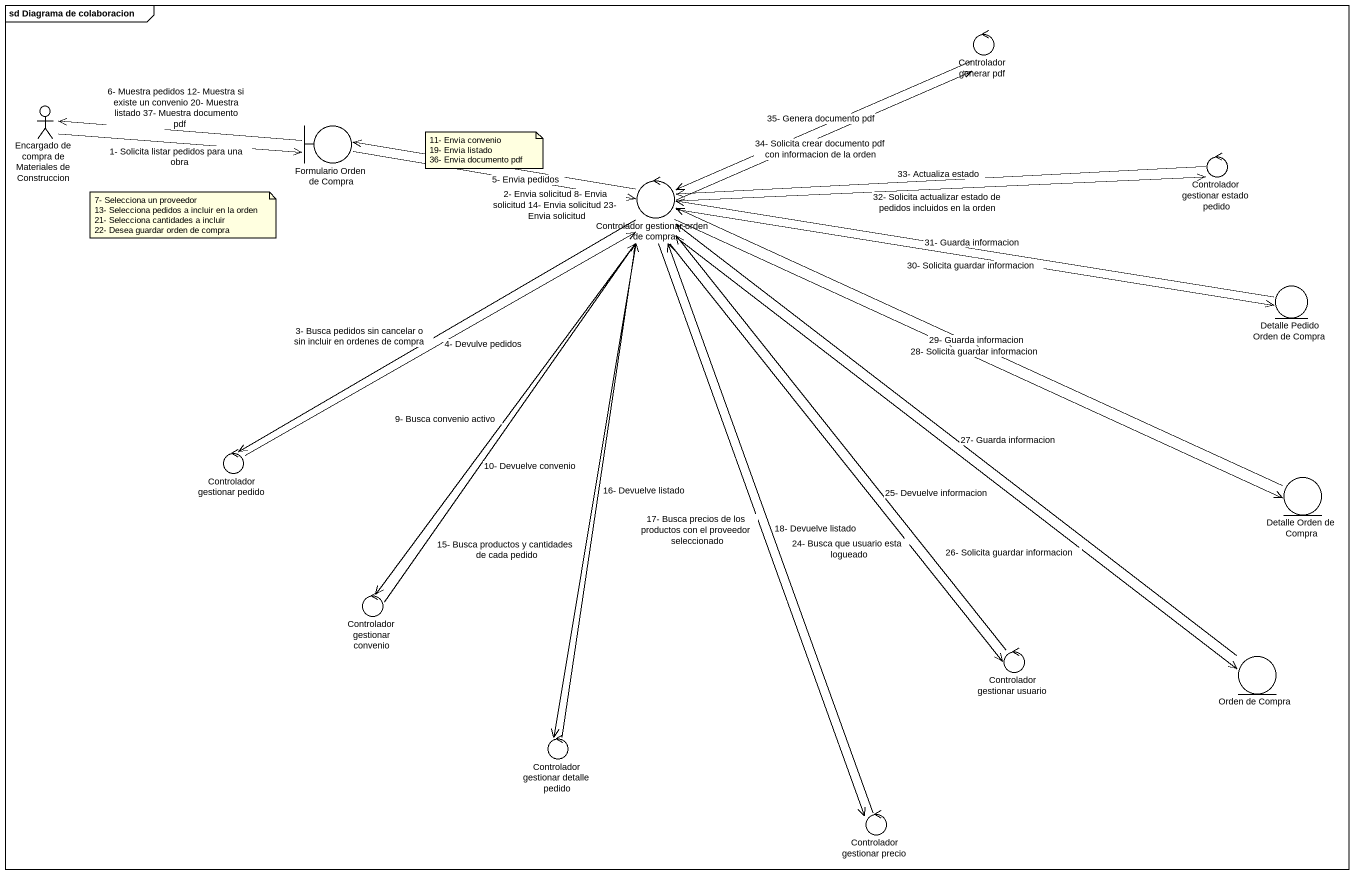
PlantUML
@startuml
mainframe sd Diagrama de colaboracion
control "Controlador generar pdf" as Controlador_generar_pdf
actor "Encargado de compra de Materiales de Construccion" as Encargado_de_compra_de
boundary "Formulario Orden de Compra" as Formulario_Orden_de_Compra
control "Controlador gestionar orden de compra" as Controlador_gestionar_orden
control "Controlador gestionar estado pedido" as Controlador_gestionar
entity "Detalle Pedido Orden de Compra" as Detalle_Pedido_Orden_de
control "Controlador gestionar pedido" as Controlador_gestionar_pedido
entity "Detalle Orden de Compra" as Detalle_Orden_de_Compra
control "Controlador gestionar convenio" as Controlador_gestionar_2
control "Controlador gestionar usuario" as Controlador_gestionar_3
entity "Orden de Compra" as Orden_de_Compra
control "Controlador gestionar detalle pedido" as Controlador_gestionar_4
control "Controlador gestionar precio" as Controlador_gestionar_precio
Controlador_generar_pdf -left-> Controlador_gestionar_orden : 35- Genera documento pdf
Encargado_de_compra_de -right-> Formulario_Orden_de_Compra : 1- Solicita listar pedidos para una obra
Formulario_Orden_de_Compra -left-> Encargado_de_compra_de : 6- Muestra pedidos 12- Muestra si existe un convenio 20- Muestra listado 37- Muestra documento pdf
Formulario_Orden_de_Compra -right-> Controlador_gestionar_orden : 2- Envia solicitud 8- Envia solicitud 14- Envia solicitud 23- Envia solicitud
Controlador_gestionar_orden -right-> Controlador_generar_pdf : 34- Solicita crear documento pdf con informacion de la orden
Controlador_gestionar_orden -left-> Formulario_Orden_de_Compra : 5- Envia pedidos
Controlador_gestionar_orden -right-> Controlador_gestionar : 32- Solicita actualizar estado de pedidos incluidos en la orden
Controlador_gestionar_orden -right-> Detalle_Pedido_Orden_de : 30- Solicita guardar informacion
Controlador_gestionar_orden -left-> Controlador_gestionar_pedido : 3- Busca pedidos sin cancelar o sin incluir en ordenes de compra
Controlador_gestionar_orden -right-> Detalle_Orden_de_Compra : 28- Solicita guardar informacion
Controlador_gestionar_orden --> Controlador_gestionar_2 : 9- Busca convenio activo
Controlador_gestionar_orden --> Controlador_gestionar_3 : 24- Busca que usuario esta logueado
Controlador_gestionar_orden --> Orden_de_Compra : 26- Solicita guardar informacion
Controlador_gestionar_orden --> Controlador_gestionar_4 : 15- Busca productos y cantidades de cada pedido
Controlador_gestionar_orden --> Controlador_gestionar_precio : 17- Busca precios de los productos con el proveedor seleccionado
Controlador_gestionar -left-> Controlador_gestionar_orden : 33- Actualiza estado
Detalle_Pedido_Orden_de -left-> Controlador_gestionar_orden : 31- Guarda informacion
Controlador_gestionar_pedido -right-> Controlador_gestionar_orden : 4- Devulve pedidos
Detalle_Orden_de_Compra -left-> Controlador_gestionar_orden : 29- Guarda informacion
Controlador_gestionar_2 -up-> Controlador_gestionar_orden : 10- Devuelve convenio
Controlador_gestionar_3 -up-> Controlador_gestionar_orden : 25- Devuelve informacion
Orden_de_Compra -up-> Controlador_gestionar_orden : 27- Guarda informacion
Controlador_gestionar_4 -up-> Controlador_gestionar_orden : 16- Devuelve listado
Controlador_gestionar_precio -up-> Controlador_gestionar_orden : 18- Devuelve listado
note as N1
  11- Envia convenio
  19- Envia listado
  36- Envia documento pdf
end note
note as N2
  7- Selecciona un proveedor
  13- Selecciona pedidos a incluir en la orden
  21- Selecciona cantidades a incluir
  22- Desea guardar orden de compra
end note
@enduml
